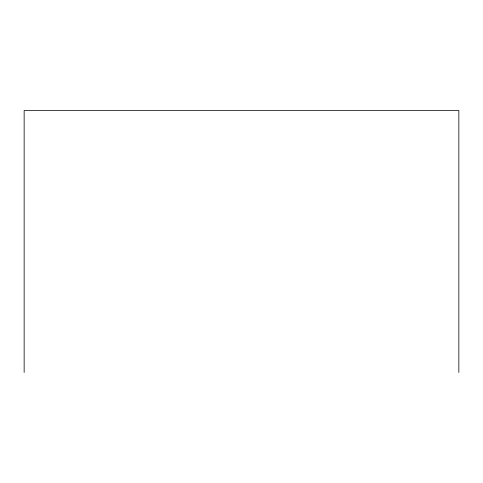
<?xml version="1.0" encoding="UTF-8"?>
<svg xmlns="http://www.w3.org/2000/svg" width="483" height="483" viewBox="0 0 483 483"><rect width="100%" height="100%" fill="white"/><g stroke="black" fill="none" stroke-linecap="round" stroke-linejoin="round"><path stroke-width="0.72" d="M458.85 372.459L458.85 110.541L24.15 110.541L24.15 372.459"/></g></svg>
